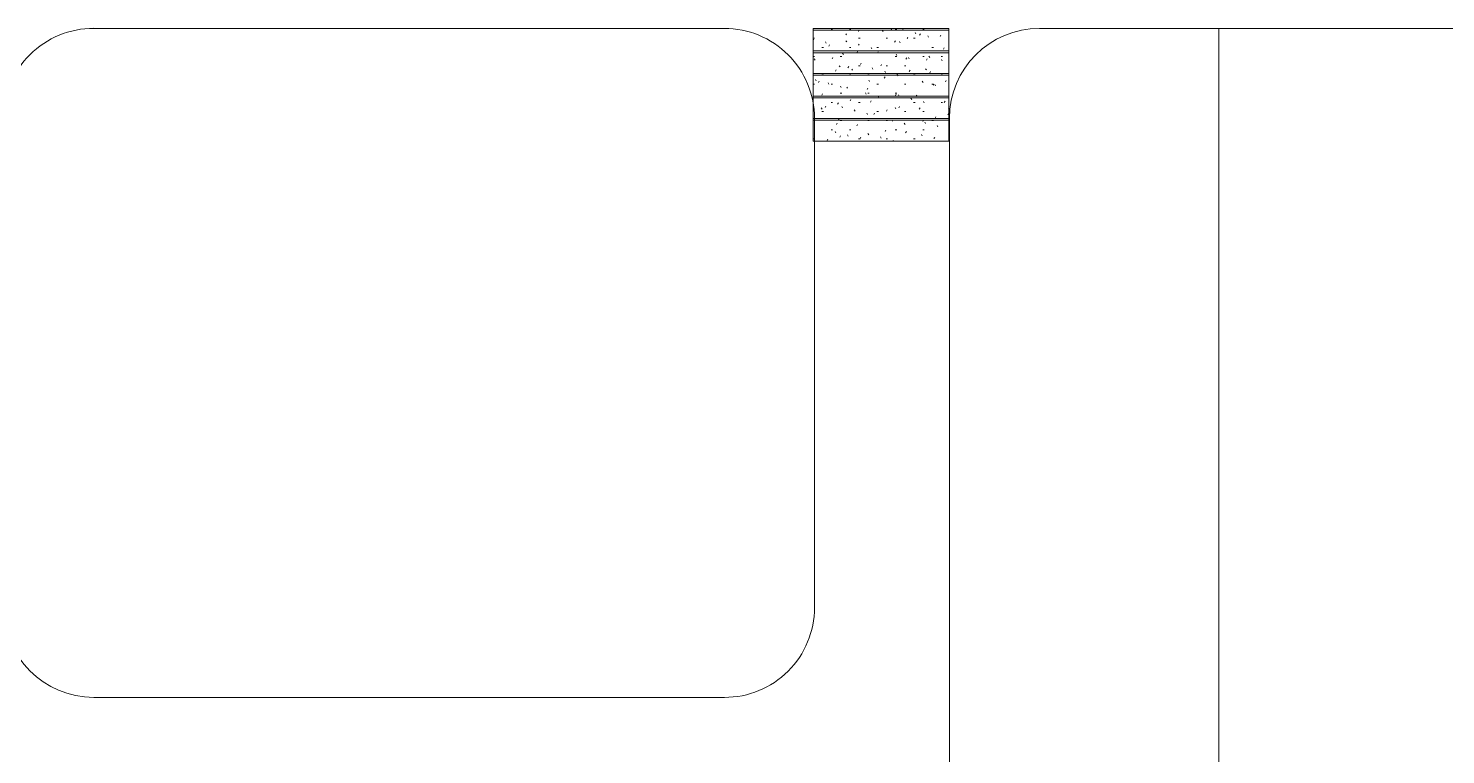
# Model space of a CAD drawing. Header units: metres. Extents: x 6917732 to 8046551, y 3602874 to 4094271.
# Drawn here: x 7251454 to 7267183, y 3953322 to 3961386 of the extents above; entities that cross this region are included whole.
import ezdxf

# ---------------------------------------------------------------- set-up
doc = ezdxf.new("R2010")
doc.units = ezdxf.units.M
doc.header["$LTSCALE"] = 0.5
doc.header["$MEASUREMENT"] = 0
doc.linetypes.add('03000 - Plant Layout 1$0$CENTER2', pattern=[1.125, 0.75, -0.125, 0.125, -0.125])
doc.linetypes.add('HIDDEN2', pattern=[4.7625, 3.175, -1.5875])
doc.layers.add('CI-CEN', color=1, linetype='03000 - Plant Layout 1$0$CENTER2')
doc.layers.add('RD-TXT', color=7, linetype='CONTINUOUS')
doc.layers.add('CI-PED-FOOTPATH', color=44, linetype='CONTINUOUS', lineweight=0)
doc.layers.get('CI-CEN').off()
pattern_1 = [(0, (7213931.9, 3958531.54), (406.4, 101.6), [16.764, -288.036, 16.764, -288.036, -1625.6]), (0, (7213931.9, 3958531.54), (406.4, 101.6), [-609.6, 16.764, -592.836, 16.764, -288.036, -711.2]), (0, (7213931.9, 3958531.54), (406.4, 101.6), [-1524, 16.764, -186.436, 16.764, -491.236]), (120, (7214084.3, 3958582.34), (-291.18818, 301.15272), [16.764, -288.036, 16.764, -288.036, -1625.6]), (120, (7214084.3, 3958582.34), (-291.18818, 301.15272), [-609.6, 16.764, -592.836, 16.764, -288.036, -711.2]), (120, (7214084.3, 3958582.34), (-291.18818, 301.15272), [-1524, 16.764, -186.436, 16.764, -491.236]), (240, (7214135.1, 3958785.54), (-115.21182, -402.75272), [16.764, -288.036, 16.764, -288.036, -1625.6]), (240, (7214135.1, 3958785.54), (-115.21182, -402.75272), [-609.6, 16.764, -592.836, 16.764, -288.036, -711.2]), (240, (7214135.1, 3958785.54), (-115.21182, -402.75272), [-1524, 16.764, -186.436, 16.764, -491.236])]

# ---------------------------------------------------------------- blocks, each defined once
blk = doc.blocks.new('sdsxdc')
at = {"layer": 'CI-PED-FOOTPATH', "lineweight": 0}
h = blk.add_hatch(dxfattribs=at)
h.set_pattern_fill('FP_2', color=15, style=0, pattern_type=2)
h.set_pattern_definition(pattern_1)
h.paths.add_polyline_path([(7260172, 3961134), (7261670, 3961134), (7261670, 3961384), (7260166, 3961384), (7260166, 3961134)], flags=0)
h = blk.add_hatch(dxfattribs=at)
h.set_pattern_fill('FP_2', color=15, style=0, pattern_type=2)
h.set_pattern_definition(pattern_1)
h.paths.add_polyline_path([(7260172, 3960884), (7261670, 3960884), (7261670, 3961134), (7260166, 3961134), (7260166, 3960884), (7260172, 3960884)], flags=0)
h = blk.add_hatch(dxfattribs=at)
h.set_pattern_fill('FP_2', color=15, style=0, pattern_type=2)
h.set_pattern_definition(pattern_1)
h.paths.add_polyline_path([(7260166, 3960634), (7261670, 3960634), (7261670, 3960884), (7260166, 3960884)], flags=0)
h = blk.add_hatch(dxfattribs=at)
h.set_pattern_fill('FP_2', color=15, style=0, pattern_type=2)
h.set_pattern_definition(pattern_1)
h.paths.add_polyline_path([(7260172, 3960384), (7261670, 3960384), (7261670, 3960634), (7260166, 3960634), (7260166, 3960384), (7260172, 3960384)], flags=0)
h = blk.add_hatch(dxfattribs=at)
h.set_pattern_fill('FP_2', color=15, style=0, pattern_type=2)
h.set_pattern_definition(pattern_1)
h.paths.add_polyline_path([(7261670, 3960134), (7261670, 3960384), (7260166, 3960384), (7260166, 3960134), (7261667, 3960134)], flags=0)
at = {"layer": 'CI-PED-FOOTPATH', "color": 15, "lineweight": 0}
for p, q in [((7259221, 3961384, 0), (7252137, 3961385, 0)), ((7261670, 3961384), (7260166, 3961384)), ((7260166, 3961384), (7260166, 3961134)), ((7261670, 3961365), (7260166, 3961365)), ((7261670, 3961384), (7261670, 3961134)), ((7264666, 3933178), (7264666, 3961385)), ((7260166, 3961134), (7260166, 3960884)), ((7261670, 3961134), (7260166, 3961134)), ((7261670, 3961115), (7260166, 3961115)), ((7261670, 3961134), (7261670, 3960884)), ((7260166, 3960884), (7260166, 3960634)), ((7261670, 3960884), (7260166, 3960884)), ((7261670, 3960865), (7260166, 3960865)), ((7261670, 3960884), (7261670, 3960634)), ((7260166, 3960634), (7260166, 3960384)), ((7261670, 3960634), (7260166, 3960634)), ((7261670, 3960615), (7260166, 3960615)), ((7261670, 3960634), (7261670, 3960384)), ((7260166, 3960384), (7260166, 3960134)), ((7261670, 3960384), (7260166, 3960384)), ((7261670, 3960365), (7260166, 3960365)), ((7261670, 3960384), (7261670, 3960134)), ((7261670, 3960134), (7260166, 3960134)), ((7261670, 3960134), (7260172, 3960134))]:
    blk.add_line(p, q, dxfattribs=at)
at = {"layer": 'CI-PED-FOOTPATH', "color": 15, "lineweight": 0, "elevation": 33, "flags": 128}
blk.add_lwpolyline([(7260179, 3954956), (7260179, 3960385, 0.414214), (7259179, 3961385), (7252179, 3961386, 0.414214), (7251179, 3960386), (7251179, 3954958, 0.414175), (7252179, 3953958), (7259179, 3953957, 0.414252)], format="xyb", close=True, dxfattribs=at)
at = {"layer": 'CI-PED-FOOTPATH', "color": 15, "lineweight": 0, "elevation": 0}
blk.add_lwpolyline([(7262672, 3933180), (7278299, 3933177, 0.414267), (7279299, 3934177), (7279300, 3960383, 0.414213), (7278300, 3961384), (7262676, 3961384, 0.414185), (7261676, 3960385), (7261672, 3934180, 0.414189)], format="xyb", close=True, dxfattribs=at)
blk = doc.blocks.new('A$C65520D9C')
at = {"layer": 'CI-CEN', "color": 8, "linetype": 'HIDDEN2', "lineweight": 0, "ltscale": 2000}
blk.add_blockref('sdsxdc', (-7494656, -4067566, -33), dxfattribs=at)
blk = doc.blocks.new('A$C021B369C')
at = {"layer": 'RD-TXT', "color": 2}
blk.add_blockref('A$C65520D9C', (0, 0), dxfattribs=at)

msp = doc.modelspace()

# ---------------------------------------------------------------- block references
at = {"layer": 'RD-TXT', "color": 2, "lineweight": -3}
msp.add_blockref('A$C021B369C', (7494655.6, 4067566.2, 32.9), dxfattribs=at)

doc.saveas('drawing.dxf')
